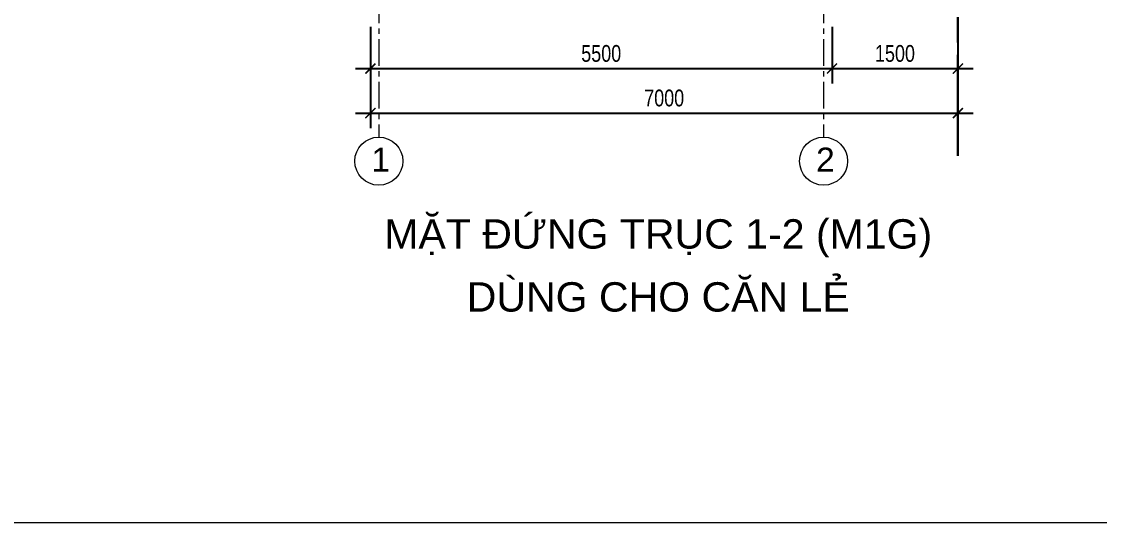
# Model space of a CAD drawing. Header units: millimetres. Extents: x -78046 to 260989, y -99288 to 158505.
# Drawn here: x 207645 to 220489, y 130290 to 136258 of the extents above; entities that cross this region are included whole.
import ezdxf
from ezdxf.enums import TextEntityAlignment as Align

# ---------------------------------------------------------------- set-up
doc = ezdxf.new("R2010")
doc.units = ezdxf.units.MM
doc.header["$LTSCALE"] = 100
doc.header["$PDMODE"] = 98
doc.linetypes.add('ACAD_ISO09W100', pattern=[45, 24, -3, 6, -3, 6, -3])
doc.linetypes.add('CENTER', pattern=[50.8, 31.75, -6.35, 6.35, -6.35])
doc.layers.get('Defpoints').update_dxf_attribs({"lineweight": 13})
for name, color, linetype, lineweight in [('-CENTER', 143, 'CENTER', 13), ('-DIM', 9, 'Continuous', 13), ('-KH', 143, 'Continuous', 13), ('-LINE1', 7, 'Continuous', 18), ('-TEXT', 7, 'Continuous', 15), ('ranh gioi lo dat', 240, 'ACAD_ISO09W100', 30)]:
    doc.layers.add(name, color=color, linetype=linetype, lineweight=lineweight)
doc.styles.add('1', font='arial.ttf')
doc.styles.add('AVANH', font='VHAVAN_2.TTF', dxfattribs={"width": 0.8})
doc.styles.get("Standard").update_dxf_attribs({"font": 'arial.ttf'})
doc.dimstyles.new('C_100A3', dxfattribs={"dimscale": 100, "dimtxt": 2.5, "dimasz": 1.2, "dimexe": 1.8, "dimexo": 0, "dimgap": 0.75, "dimtad": 1, "dimdec": 0, "dimzin": 0, "dimdsep": 46, "dimtxsty": 'AVANH', "dimblk": 'ARCHTICK', "dimcen": 0, "dimdle": 1.8, "dimclrd": 256, "dimclre": 256, "dimclrt": 7, "dimadec": 0, "dimazin": 0, "dimtfac": 0.0001, "dimtdec": 0, "dimtix": 1, "dimtmove": 2, "dimatfit": 3, "dimldrblk": 'ARCHTICK', "dimfxl": 1.8, "dimtolj": 1, "dimtzin": 0, "dimarcsym": 0})

# ---------------------------------------------------------------- blocks, each defined once
blk = doc.blocks.new('_ARCHTICK')
at = {"const_width": 0.15}
blk.add_lwpolyline([(-0.5, -0.5), (0.5, 0.5)], dxfattribs=at)
blk = doc.blocks.new('*D636')
at = {"layer": '-DIM', "lineweight": -2, "transparency": 16777216}
for p, q in [((211802, 136196), (211802, 135518)), ((217302, 136196), (217302, 135518)), ((211622, 135698), (217482, 135698))]:
    blk.add_line(p, q, dxfattribs=at)
at = {"layer": 'Defpoints', "color": 0, "transparency": 16777216}
for p in [(211802, 136196), (217302, 136196), (217302, 135698)]:
    blk.add_point(p, dxfattribs=at)
at = {"layer": '-DIM', "lineweight": -2, "transparency": 16777216, "xscale": 120, "yscale": 120, "zscale": 120, "rotation": 180}
blk.add_blockref('_ARCHTICK', (211802, 135698), dxfattribs=at)
at = {"layer": '-DIM', "lineweight": -2, "transparency": 16777216, "xscale": 120, "yscale": 120, "zscale": 120}
blk.add_blockref('_ARCHTICK', (217302, 135698), dxfattribs=at)
at = {"layer": '-DIM', "color": 7, "transparency": 16777216, "insert": (214552, 135877), "char_height": 200, "attachment_point": 5, "style": 'AVANH'}
blk.add_mtext('\\A1;5500', dxfattribs=at)
blk = doc.blocks.new('*D625')
at = {"layer": '-DIM', "lineweight": -2, "transparency": 16777216}
for p, q in [((217302, 136196), (217302, 135518)), ((218802, 136111), (218802, 135518)), ((217122, 135698), (218982, 135698))]:
    blk.add_line(p, q, dxfattribs=at)
at = {"layer": 'Defpoints', "color": 0, "transparency": 16777216}
for p in [(217302, 136196), (218802, 136111), (218802, 135698)]:
    blk.add_point(p, dxfattribs=at)
at = {"layer": '-DIM', "lineweight": -2, "transparency": 16777216, "xscale": 120, "yscale": 120, "zscale": 120, "rotation": 180}
blk.add_blockref('_ARCHTICK', (217302, 135698), dxfattribs=at)
at = {"layer": '-DIM', "lineweight": -2, "transparency": 16777216, "xscale": 120, "yscale": 120, "zscale": 120}
blk.add_blockref('_ARCHTICK', (218802, 135698), dxfattribs=at)
at = {"layer": '-DIM', "color": 7, "transparency": 16777216, "insert": (218052, 135877), "char_height": 200, "attachment_point": 5, "style": 'AVANH'}
blk.add_mtext('\\A1;1500', dxfattribs=at)
blk = doc.blocks.new('*D624')
at = {"layer": '-DIM', "lineweight": -2, "transparency": 16777216}
for p, q in [((211802, 136196), (211802, 134987)), ((218802, 136111), (218802, 134987)), ((211622, 135167), (218982, 135167))]:
    blk.add_line(p, q, dxfattribs=at)
at = {"layer": 'Defpoints', "color": 0, "transparency": 16777216}
for p in [(211802, 136196), (218802, 136111), (218802, 135167)]:
    blk.add_point(p, dxfattribs=at)
at = {"layer": '-DIM', "lineweight": -2, "transparency": 16777216, "xscale": 120, "yscale": 120, "zscale": 120, "rotation": 180}
blk.add_blockref('_ARCHTICK', (211802, 135167), dxfattribs=at)
at = {"layer": '-DIM', "lineweight": -2, "transparency": 16777216, "xscale": 120, "yscale": 120, "zscale": 120}
blk.add_blockref('_ARCHTICK', (218802, 135167), dxfattribs=at)
at = {"layer": '-DIM', "color": 7, "transparency": 16777216, "insert": (215302, 135346), "char_height": 200, "attachment_point": 5, "style": 'AVANH'}
blk.add_mtext('\\A1;7000', dxfattribs=at)

msp = doc.modelspace()

# ---------------------------------------------------------------- linework, layer by layer
at = {"layer": '-CENTER', "ltscale": 0.1}
for p, q in [((211901.7, 136557), (211901.7, 134881)), ((217201.5, 136557), (217201.5, 134881))]:
    msp.add_line(p, q, dxfattribs=at)
at = {"layer": '-KH'}
for centre in [(211901.7, 134594.7), (217201.5, 134594.7)]:
    msp.add_circle(centre, 286.3, dxfattribs=at)
at = {"layer": '-LINE1'}
msp.add_lwpolyline([(181189.3, 130289.9), (221089.3, 130289.9), (221089.3, 158504.9), (181189.3, 158504.9)], close=True, dxfattribs=at)
at = {"layer": 'ranh gioi lo dat', "ltscale": 0.5}
msp.add_line((218802.1, 134659.8), (218802.1, 155758.7), dxfattribs=at)

# ---------------------------------------------------------------- texts
at = {"layer": '-TEXT', "color": 2, "style": '1'}
for s, p in [('1', (211923.5, 134612.8)), ('2', (217223.4, 134612.8))]:
    msp.add_text(s, height=286.3, dxfattribs=at).set_placement(p, align=Align.MIDDLE_CENTER)
at = {"layer": '-TEXT', "color": 4}
for s, p in [('MẶT ĐỨNG TRỤC 1-2 (M1G)', (215231.2, 133552.7)), ('DÙNG CHO CĂN LẺ', (215231.2, 132802))]:
    msp.add_text(s, height=350, dxfattribs=at).set_placement(p, align=Align.CENTER)

# ---------------------------------------------------------------- dimensions: what is measured, and where the dimension line sits
at = {"layer": '-DIM'}
for base, p1, p2, picture, middle in [((217301.7, 135698.2), (211801.7, 136196.4), (217301.7, 136196.4), '*D636', (214551.7, 135876.6)), ((218802.1, 135167.3), (211801.7, 136196.4), (218802.1, 136110.7), '*D624', (215301.9, 135345.7)), ((218802.1, 135698.2), (217301.7, 136196.4), (218802.1, 136110.7), '*D625', (218051.9, 135876.6))]:
    dim = msp.add_linear_dim(base=base, p1=p1, p2=p2, dimstyle='C_100A3', override={"dimtxt": 2}, dxfattribs=at)
    dim.commit()
    dim.dimension.update_dxf_attribs({"geometry": picture, "text_midpoint": middle})

doc.saveas('drawing.dxf')
